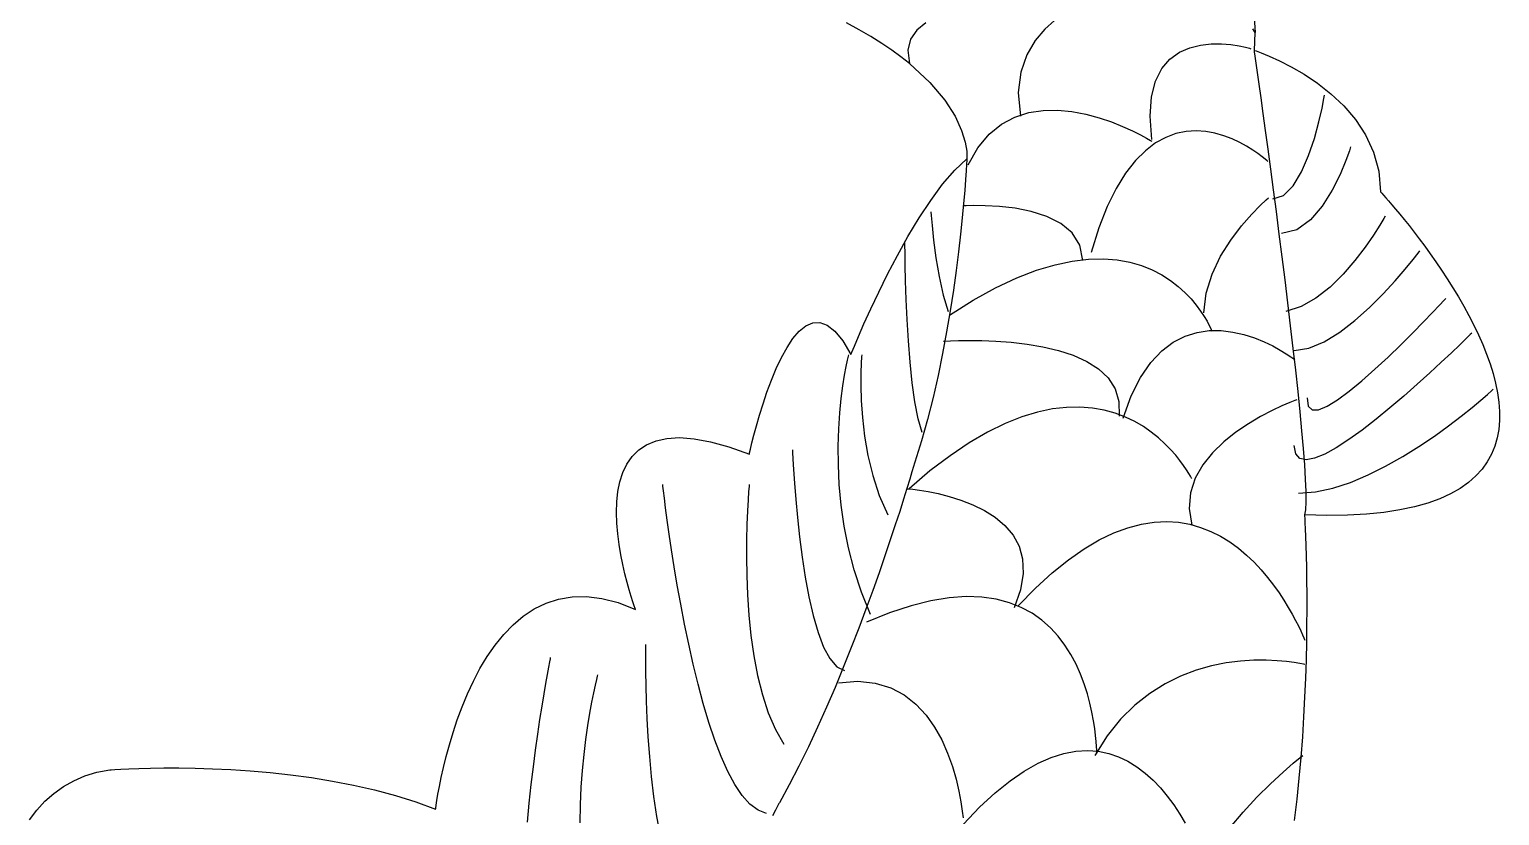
# Model space of a CAD drawing. Extents: x 40 to 170, y 25 to 272.
# Drawn here: x 98.86 to 116.42, y 148.47 to 157.85 of the extents above; entities that cross this region are included whole.
import ezdxf

# ---------------------------------------------------------------- set-up
doc = ezdxf.new("R2010")
doc.units = 0

msp = doc.modelspace()

# ---------------------------------------------------------------- linework, layer by layer
at = {"color": 250, "linetype": 'Continuous'}
for points in [[(111.3005, 158.0865), (111.273865, 158.072855), (111.203557, 158.030927), (111.103967, 157.959226), (110.989488, 157.85626), (110.874512, 157.72054), (110.773433, 157.550574), (110.700643, 157.344873), (110.670535, 157.101945), (110.6975, 156.8203)], [(109.569205, 157.931392), (109.460353, 157.844736), (109.386681, 157.736621), (109.354695, 157.604893), (109.3709, 157.4474), (109.614739, 157.222465), (109.793209, 157.011023), (109.916437, 156.818161), (109.99455, 156.648962), (110.037675, 156.508512), (110.055941, 156.401895), (110.059473, 156.334196), (110.0584, 156.3105), (110.057545, 156.293852), (110.054787, 156.245379), (110.049836, 156.167285), (110.042404, 156.061775), (110.032202, 155.931055), (110.01894, 155.777329), (110.002328, 155.602802), (109.982079, 155.409679), (109.957902, 155.200165), (109.929508, 154.976464), (109.896609, 154.740783), (109.858914, 154.495325), (109.816135, 154.242296), (109.767983, 153.983901), (109.714169, 153.722344), (109.654402, 153.45983), (109.588395, 153.198565), (109.515857, 152.940754), (109.4365, 152.6886), (109.432571, 152.674981), (109.420942, 152.635201), (109.40185, 152.570877), (109.375533, 152.483629), (109.342228, 152.375072), (109.302172, 152.246824), (109.255603, 152.100504), (109.202758, 151.937728), (109.143873, 151.760113), (109.079188, 151.569278), (109.008937, 151.36684), (108.93336, 151.154416), (108.852694, 150.933624), (108.767175, 150.706081), (108.67704, 150.473405), (108.582528, 150.237213), (108.483876, 149.999123), (108.38132, 149.760753), (108.275099, 149.523719), (108.165449, 149.289639), (108.052607, 149.060131), (107.936812, 148.836812), (107.8183, 148.6213), (107.812945, 148.61116), (107.797125, 148.5814), (107.771204, 148.533012), (107.735548, 148.466986)], [(109.3709, 157.4474), (109.270418, 157.526716), (109.160656, 157.606813), (109.041206, 157.687487), (108.91166, 157.768534), (108.771609, 157.849748), (108.620646, 157.930926)], [(109.569205, 157.931392), (109.460353, 157.844736), (109.386681, 157.736621), (109.354695, 157.604893), (109.3709, 157.4474)], [(113.489874, 157.998099), (113.4997, 157.8194), (113.493424, 157.830516), (113.473534, 157.86102)], [(113.972832, 148.409753), (114.002637, 148.662736), (114.028403, 148.913859), (114.050388, 149.162155), (114.06885, 149.406658), (114.08405, 149.6464), (114.096245, 149.880415), (114.105696, 150.107737), (114.11266, 150.327398), (114.117396, 150.538432), (114.120165, 150.739873), (114.121223, 150.930753), (114.120832, 151.110107), (114.119248, 151.276967), (114.116732, 151.430366), (114.113542, 151.569339), (114.109938, 151.692919), (114.106177, 151.800138), (114.10252, 151.890031), (114.099225, 151.96163), (114.09655, 152.013969), (114.094756, 152.046081), (114.0941, 152.057), (114.104468, 152.120491), (114.109082, 152.214634), (114.108334, 152.337035), (114.102615, 152.485304), (114.092319, 152.65705), (114.077837, 152.849881), (114.059561, 153.061405), (114.037883, 153.289231), (114.013196, 153.530969), (113.985891, 153.784225), (113.95636, 154.04661), (113.924996, 154.315731), (113.892191, 154.589197), (113.858336, 154.864617), (113.823824, 155.139599), (113.789046, 155.411753), (113.754396, 155.678685), (113.720265, 155.938006), (113.687044, 156.187323), (113.655127, 156.424246), (113.624904, 156.646382), (113.596769, 156.851341), (113.571114, 157.03673), (113.548329, 157.20016), (113.528808, 157.339237), (113.512943, 157.451571), (113.501125, 157.534771), (113.493747, 157.586444), (113.4912, 157.6042), (113.498563, 157.70925), (113.4997, 157.8194), (113.493424, 157.830516), (113.473534, 157.86102)], [(112.2652, 156.539), (112.245289, 156.818935), (112.262432, 157.050636), (112.311339, 157.238393), (112.386723, 157.386491), (112.483296, 157.499219), (112.59577, 157.580862), (112.718855, 157.63571), (112.847265, 157.668049), (112.97571, 157.682166), (113.098904, 157.682348), (113.211557, 157.672884), (113.308381, 157.658059), (113.384088, 157.642162), (113.433391, 157.62948), (113.451, 157.6243)], [(113.4912, 157.6042), (113.513174, 157.596728), (113.5747, 157.573962), (113.669187, 157.535375), (113.790043, 157.480438), (113.930675, 157.408625), (114.084492, 157.319409), (114.2449, 157.212263), (114.405308, 157.086658), (114.559125, 156.942069), (114.699757, 156.777968), (114.820613, 156.593828), (114.9151, 156.389121), (114.976626, 156.163321), (114.9986, 155.9159), (115.00282, 155.911303), (115.015116, 155.89776), (115.034938, 155.875646), (115.061739, 155.845333), (115.094971, 155.807196), (115.134085, 155.761608), (115.178534, 155.708943), (115.227769, 155.649574), (115.281242, 155.583876), (115.338404, 155.512221), (115.398708, 155.434983), (115.461606, 155.352537), (115.526549, 155.265254), (115.592989, 155.17351), (115.660378, 155.077678), (115.728168, 154.978132), (115.795811, 154.875244), (115.862758, 154.76939), (115.928462, 154.660941), (115.992373, 154.550273), (116.053945, 154.437759), (116.112629, 154.323771), (116.167876, 154.208685), (116.219138, 154.092873), (116.265869, 153.976709), (116.307518, 153.860568), (116.343538, 153.744821), (116.373381, 153.629844), (116.396499, 153.51601), (116.412343, 153.403692), (116.420366, 153.293263), (116.420019, 153.185099), (116.410753, 153.079572), (116.392022, 152.977056), (116.363277, 152.877924), (116.323969, 152.78255), (116.27355, 152.691309), (116.211472, 152.604572), (116.137188, 152.522715), (116.050148, 152.446111), (115.949806, 152.375132), (115.835611, 152.310154), (115.707017, 152.25155), (115.563476, 152.199692), (115.404438, 152.154956), (115.229356, 152.117714), (115.037682, 152.088341), (114.828868, 152.067209), (114.602365, 152.054692), (114.357625, 152.051165), (114.0941, 152.057), (114.104468, 152.120491), (114.109082, 152.214634), (114.108334, 152.337035), (114.102615, 152.485304), (114.092319, 152.65705), (114.077837, 152.849881), (114.059561, 153.061405), (114.037883, 153.289231), (114.013196, 153.530969), (113.985891, 153.784225), (113.95636, 154.04661), (113.924996, 154.315731), (113.892191, 154.589197), (113.858336, 154.864617), (113.823824, 155.139599), (113.789046, 155.411753), (113.754396, 155.678685), (113.720265, 155.938006), (113.687044, 156.187323), (113.655127, 156.424246), (113.624904, 156.646382), (113.596769, 156.851341), (113.571114, 157.03673), (113.548329, 157.20016), (113.528808, 157.339237), (113.512943, 157.451571), (113.501125, 157.534771), (113.493747, 157.586444), (113.4912, 157.6042)], [(113.7104, 155.8308), (113.840515, 155.873324), (113.955325, 155.987288), (114.05483, 156.152281), (114.139028, 156.347892), (114.20792, 156.553708), (114.261504, 156.749319), (114.299779, 156.914312), (114.322745, 157.028276), (114.3304, 157.0708)], [(110.0745, 156.2375), (110.190594, 156.441381), (110.323995, 156.601719), (110.471559, 156.72254), (110.630145, 156.807868), (110.796611, 156.86173), (110.967815, 156.888151), (111.140616, 156.891155), (111.311871, 156.874769), (111.478439, 156.843018), (111.637177, 156.799926), (111.784944, 156.749521), (111.918598, 156.695826), (112.034996, 156.642867), (112.130997, 156.594669), (112.20346, 156.555259), (112.249241, 156.528661), (112.2652, 156.5189)], [(113.652, 156.2777), (113.644086, 156.284806), (113.621057, 156.304461), (113.583983, 156.334165), (113.533936, 156.371421), (113.471984, 156.413733), (113.3992, 156.458602), (113.316653, 156.50353), (113.225413, 156.54602), (113.126551, 156.583574), (113.021138, 156.613695), (112.910243, 156.633885), (112.794938, 156.641646), (112.676292, 156.634481), (112.555376, 156.609892), (112.433261, 156.565381), (112.311016, 156.498451), (112.189713, 156.406604), (112.070421, 156.287343), (111.954211, 156.138169), (111.842154, 155.956586), (111.735319, 155.740095), (111.634778, 155.486199), (111.5416, 155.1924)], [(114.6404, 156.4508), (114.626071, 156.4064), (114.583889, 156.289347), (114.515066, 156.123857), (114.420813, 155.93415), (114.302338, 155.744443), (114.160855, 155.578953), (113.997572, 155.4619), (113.8137, 155.4175)], [(98.861699, 148.417212), (98.950319, 148.533234), (99.047353, 148.638581), (99.153075, 148.732696), (99.267759, 148.815026), (99.39168, 148.885016), (99.525111, 148.942111), (99.668326, 148.985758), (99.8216, 149.0154), (99.836688, 149.016492), (99.880697, 149.019335), (99.95175, 149.023283), (100.047968, 149.027689), (100.16747, 149.031907), (100.308379, 149.035289), (100.468815, 149.037189), (100.646899, 149.036959), (100.840752, 149.033954), (101.048495, 149.027525), (101.268248, 149.017027), (101.498134, 149.001812), (101.736273, 148.981233), (101.980785, 148.954644), (102.229792, 148.921399), (102.481415, 148.880849), (102.733775, 148.832348), (102.984992, 148.77525), (103.233188, 148.708907), (103.476484, 148.632672), (103.713, 148.5459), (103.714609, 148.558104), (103.71965, 148.59336), (103.72844, 148.649631), (103.741298, 148.72488), (103.758542, 148.817073), (103.780492, 148.924172), (103.807466, 149.044141), (103.839781, 149.174944), (103.877758, 149.314545), (103.921714, 149.460907), (103.971967, 149.611995), (104.028837, 149.765773), (104.092642, 149.920203), (104.1637, 150.07325), (104.24233, 150.222878), (104.328851, 150.36705), (104.42358, 150.50373), (104.526837, 150.630883), (104.638941, 150.746471), (104.760208, 150.848458), (104.890959, 150.934809), (105.031512, 151.003488), (105.182185, 151.052457), (105.343296, 151.079681), (105.515165, 151.083123), (105.698109, 151.060748), (105.892448, 151.010519), (106.0985, 150.9304), (106.094715, 150.940848), (106.084178, 150.970993), (106.068116, 151.019038), (106.047756, 151.083187), (106.024326, 151.161642), (105.999052, 151.252606), (105.973161, 151.354283), (105.947881, 151.464875), (105.924438, 151.582585), (105.90406, 151.705616), (105.887974, 151.832171), (105.877407, 151.960454), (105.873586, 152.088667), (105.877737, 152.215012), (105.891089, 152.337694), (105.914869, 152.454915), (105.950302, 152.564879), (105.998617, 152.665787), (106.06104, 152.755843), (106.138799, 152.83325), (106.23312, 152.896211), (106.345232, 152.942929), (106.47636, 152.971607), (106.627731, 152.980448), (106.800574, 152.967655), (106.996115, 152.93143), (107.215582, 152.869978), (107.4602, 152.7815), (107.463778, 152.797896), (107.474345, 152.844344), (107.491654, 152.916736), (107.515457, 153.010965), (107.545504, 153.122922), (107.581548, 153.248499), (107.623341, 153.383589), (107.670634, 153.524082), (107.723178, 153.665872), (107.780727, 153.80485), (107.843031, 153.936907), (107.909842, 154.057936), (107.980912, 154.163829), (108.055993, 154.250478), (108.134836, 154.313774), (108.217193, 154.34961), (108.302816, 154.353877), (108.391456, 154.322468), (108.482866, 154.251274), (108.576796, 154.136187), (108.673, 153.9731), (108.683563, 153.999252), (108.714178, 154.073331), (108.763231, 154.18877), (108.829108, 154.339004), (108.910198, 154.517467), (109.004887, 154.717592), (109.111563, 154.932812), (109.22861, 155.156564), (109.354418, 155.382279), (109.487373, 155.603392), (109.625862, 155.813336), (109.768271, 156.005547), (109.912988, 156.173457), (110.0584, 156.3105), (110.057545, 156.293852), (110.054787, 156.245379), (110.049836, 156.167285), (110.042404, 156.061775), (110.032202, 155.931055), (110.01894, 155.777329), (110.002328, 155.602802), (109.982079, 155.409679), (109.957902, 155.200165), (109.929508, 154.976464), (109.896609, 154.740783), (109.858914, 154.495325), (109.816135, 154.242296), (109.767983, 153.983901), (109.714169, 153.722344), (109.654402, 153.45983), (109.588395, 153.198565), (109.515857, 152.940754), (109.4365, 152.6886), (109.432571, 152.674981), (109.420942, 152.635201), (109.40185, 152.570877), (109.375533, 152.483629), (109.342228, 152.375072), (109.302172, 152.246824), (109.255603, 152.100504), (109.202758, 151.937728), (109.143873, 151.760113), (109.079188, 151.569278), (109.008937, 151.36684), (108.93336, 151.154416), (108.852694, 150.933624), (108.767175, 150.706081), (108.67704, 150.473405), (108.582528, 150.237213), (108.483876, 149.999123), (108.38132, 149.760753), (108.275099, 149.523719), (108.165449, 149.289639), (108.052607, 149.060131), (107.936812, 148.836812), (107.8183, 148.6213), (107.812945, 148.61116), (107.797125, 148.5814), (107.771204, 148.533012), (107.735548, 148.466986)], [(111.4411, 155.0959), (111.40796, 155.279572), (111.317091, 155.425632), (111.181322, 155.538319), (111.013482, 155.621872), (110.826399, 155.680531), (110.632901, 155.718535), (110.445818, 155.740123), (110.277978, 155.749534), (110.142209, 155.751008), (110.05134, 155.748784), (110.0182, 155.7471)], [(112.8882, 154.4688), (112.914668, 154.706521), (112.985601, 154.93411), (113.088296, 155.146804), (113.210048, 155.339841), (113.338152, 155.508459), (113.459904, 155.647896), (113.562599, 155.75339), (113.633532, 155.820179), (113.66, 155.8435)], [(109.6288, 155.6758), (109.63211, 155.631665), (109.642645, 155.512516), (109.66131, 155.338237), (109.689012, 155.128712), (109.726657, 154.903825), (109.775151, 154.683459), (109.8354, 154.4875)], [(115.0537, 155.6241), (115.037168, 155.595064), (114.989637, 155.51581), (114.914207, 155.398118), (114.813978, 155.253767), (114.69205, 155.094538), (114.551522, 154.932209), (114.395493, 154.778561), (114.227063, 154.645374), (114.049332, 154.544427), (113.8654, 154.4875)], [(109.5254, 153.0408), (109.477935, 153.204933), (109.43836, 153.406554), (109.405959, 153.635797), (109.380015, 153.882796), (109.359809, 154.137686), (109.344625, 154.3906), (109.333745, 154.631672), (109.326452, 154.851037), (109.322028, 155.038828), (109.319756, 155.18518), (109.31892, 155.280226), (109.3188, 155.3141)], [(109.8494, 154.4447), (110.133439, 154.622504), (110.401206, 154.769441), (110.653099, 154.88752), (110.889517, 154.978751), (111.110857, 155.045144), (111.317518, 155.088708), (111.509898, 155.111452), (111.688395, 155.115387), (111.853408, 155.102523), (112.005334, 155.074868), (112.144573, 155.034433), (112.271522, 154.983227), (112.38658, 154.923259), (112.490144, 154.856541), (112.582614, 154.78508), (112.664386, 154.710887), (112.735861, 154.635972), (112.797435, 154.562344), (112.849507, 154.492013), (112.892475, 154.426988), (112.926738, 154.369279), (112.952694, 154.320897), (112.970741, 154.283849), (112.981277, 154.260147), (112.9847, 154.2518)], [(113.9687, 154.0225), (114.143341, 154.050176), (114.325667, 154.126063), (114.510553, 154.239447), (114.692877, 154.379615), (114.867515, 154.535853), (115.029342, 154.697447), (115.173236, 154.853685), (115.294072, 154.993853), (115.386727, 155.107237), (115.446078, 155.183124), (115.467, 155.2108)], [(114.1237, 153.4542), (114.133747, 153.356852), (114.179897, 153.312408), (114.257077, 153.314435), (114.360217, 153.356498), (114.484247, 153.432166), (114.624095, 153.535005), (114.77469, 153.658581), (114.930962, 153.796463), (115.087841, 153.942215), (115.240254, 154.089406), (115.383131, 154.231602), (115.511402, 154.36237), (115.619995, 154.475277), (115.703839, 154.56389), (115.757865, 154.621775), (115.777, 154.6425)], [(111.9235, 153.2147), (112.021961, 153.480066), (112.133186, 153.699712), (112.255109, 153.877225), (112.385661, 154.016191), (112.522774, 154.120199), (112.664382, 154.192833), (112.808416, 154.237681), (112.95281, 154.25833), (113.095494, 154.258366), (113.234403, 154.241376), (113.367468, 154.210947), (113.492621, 154.170665), (113.607796, 154.124117), (113.710924, 154.074889), (113.799938, 154.02657), (113.87277, 153.982744), (113.927353, 153.947), (113.961619, 153.922923), (113.9735, 153.9141)], [(116.087, 154.2291), (116.070014, 154.212227), (116.021527, 154.164531), (115.945245, 154.090395), (115.844873, 153.994205), (115.724119, 153.880343), (115.586687, 153.753193), (115.436284, 153.61714), (115.276617, 153.476568), (115.11139, 153.33586), (114.94431, 153.1994), (114.779083, 153.071573), (114.619416, 152.956763), (114.469013, 152.859352), (114.331581, 152.783726), (114.210827, 152.734269), (114.110455, 152.715363), (114.034173, 152.731394), (113.985686, 152.786745), (113.9687, 152.8858)], [(109.777, 154.1312), (109.799106, 154.132668), (109.861712, 154.135931), (109.959251, 154.139283), (110.086156, 154.141014), (110.236861, 154.139417), (110.405798, 154.132783), (110.587401, 154.119403), (110.776102, 154.09757), (110.966335, 154.065576), (111.152532, 154.021711), (111.329127, 153.964268), (111.490553, 153.891538), (111.631243, 153.801813), (111.745629, 153.693386), (111.828145, 153.564546), (111.873225, 153.413587), (111.8753, 153.2388)], [(108.9054, 150.8709), (108.797839, 151.136031), (108.710973, 151.401225), (108.642971, 151.664399), (108.592004, 151.923471), (108.556242, 152.17636), (108.533856, 152.420983), (108.523015, 152.655258), (108.52189, 152.877102), (108.528652, 153.084435), (108.541471, 153.275173), (108.558517, 153.447234), (108.57796, 153.598537), (108.597972, 153.726999), (108.616721, 153.830539), (108.632378, 153.907074), (108.643115, 153.954521), (108.6471, 153.9708)], [(108.8021, 153.9708), (108.800005, 153.944908), (108.795581, 153.871271), (108.791625, 153.755944), (108.790929, 153.604983), (108.796289, 153.424444), (108.810498, 153.220383), (108.836352, 152.998855), (108.876645, 152.765917), (108.934171, 152.527625), (109.011724, 152.290034), (109.1121, 152.0592)], [(114.0204, 152.3175), (114.221039, 152.333299), (114.428294, 152.377755), (114.639134, 152.44646), (114.850528, 152.535005), (115.059444, 152.638981), (115.262851, 152.75398), (115.457717, 152.875592), (115.641011, 152.999408), (115.809701, 153.12102), (115.960756, 153.236019), (116.091144, 153.339995), (116.197834, 153.42854), (116.277794, 153.497245), (116.327993, 153.541701), (116.3454, 153.5575)], [(112.7435, 152.4912), (112.739698, 152.498581), (112.728216, 152.519606), (112.708943, 152.552602), (112.681766, 152.595894), (112.646573, 152.647808), (112.603253, 152.70667), (112.551692, 152.770805), (112.49178, 152.838539), (112.423404, 152.908198), (112.346451, 152.978107), (112.26081, 153.046592), (112.166369, 153.11198), (112.063016, 153.172594), (111.950637, 153.226763), (111.829123, 153.27281), (111.698359, 153.309061), (111.558235, 153.333843), (111.408638, 153.345481), (111.249456, 153.342301), (111.080577, 153.322629), (110.901889, 153.284789), (110.71328, 153.227108), (110.514637, 153.147912), (110.305849, 153.045527), (110.086803, 152.918277), (109.857388, 152.764489), (109.617491, 152.582488), (109.367, 152.3706)], [(113.9977, 153.4318), (113.975647, 153.423714), (113.914303, 153.399595), (113.820894, 153.359656), (113.702646, 153.304106), (113.566783, 153.233156), (113.42053, 153.147017), (113.271113, 153.0459), (113.125756, 152.930016), (112.991685, 152.799575), (112.876126, 152.654788), (112.786302, 152.495867), (112.72944, 152.323021), (112.712764, 152.136462), (112.7435, 151.9364)], [(107.9754, 152.8342), (107.976687, 152.805743), (107.980852, 152.725214), (107.988348, 152.599881), (107.999628, 152.437008), (108.015147, 152.243861), (108.035359, 152.027707), (108.060717, 151.79581), (108.091675, 151.555438), (108.128687, 151.313854), (108.172207, 151.078326), (108.222688, 150.856119), (108.280584, 150.654498), (108.34635, 150.480731), (108.420439, 150.342081), (108.503304, 150.245816), (108.5954, 150.1992)], [(107.6655, 148.4942), (107.564316, 148.531877), (107.467437, 148.60402), (107.374865, 148.707423), (107.2866, 148.838879), (107.20264, 148.995181), (107.122986, 149.173122), (107.047638, 149.369496), (106.976596, 149.581096), (106.90986, 149.804716), (106.84743, 150.037148), (106.789306, 150.275187), (106.735488, 150.515625), (106.685975, 150.755256), (106.640768, 150.990872), (106.599866, 151.219268), (106.56327, 151.437237), (106.53098, 151.641572), (106.502995, 151.829066), (106.479316, 151.996512), (106.459942, 152.140705), (106.444874, 152.258436), (106.43411, 152.346501), (106.427653, 152.401691), (106.4255, 152.4208)], [(107.4588, 152.4208), (107.456865, 152.398969), (107.4519, 152.336253), (107.445168, 152.236815), (107.437931, 152.10482), (107.431451, 151.944432), (107.426989, 151.759815), (107.425809, 151.555134), (107.429171, 151.334552), (107.438338, 151.102234), (107.454572, 150.862345), (107.479136, 150.619048), (107.51329, 150.376507), (107.558298, 150.138887), (107.61542, 149.910352), (107.68592, 149.695067), (107.77106, 149.497195), (107.8721, 149.3209)], [(109.3429, 152.3706), (109.361304, 152.369132), (109.413021, 152.363864), (109.492807, 152.353501), (109.595421, 152.336746), (109.715618, 152.312303), (109.848157, 152.278876), (109.987793, 152.235169), (110.129285, 152.179887), (110.267388, 152.111733), (110.396861, 152.029411), (110.51246, 151.931626), (110.608942, 151.817081), (110.681065, 151.68448), (110.723585, 151.532527), (110.731259, 151.359927), (110.698845, 151.165383), (110.6211, 150.9476)], [(110.6694, 150.9717), (110.876562, 151.18295), (111.077097, 151.365948), (111.27102, 151.522076), (111.458347, 151.652714), (111.639094, 151.759243), (111.813278, 151.843046), (111.980914, 151.905502), (112.142019, 151.947994), (112.296609, 151.971902), (112.4447, 151.978608), (112.586307, 151.969493), (112.721448, 151.945937), (112.850139, 151.909323), (112.972394, 151.861031), (113.088231, 151.802442), (113.197666, 151.734939), (113.300714, 151.659901), (113.397393, 151.57871), (113.487717, 151.492747), (113.571703, 151.403394), (113.649367, 151.312031), (113.720726, 151.220041), (113.785795, 151.128803), (113.84459, 151.039699), (113.897128, 150.954111), (113.943425, 150.873419), (113.983497, 150.799005), (114.017359, 150.73225), (114.045029, 150.674535), (114.066522, 150.627242), (114.081854, 150.59175), (114.091041, 150.569443), (114.0941, 150.5617)], [(111.61, 149.2111), (111.609887, 149.220717), (111.609098, 149.248461), (111.606956, 149.292669), (111.602785, 149.351682), (111.595908, 149.423837), (111.585649, 149.507473), (111.571332, 149.600929), (111.55228, 149.702544), (111.527816, 149.810655), (111.497265, 149.923602), (111.459949, 150.039724), (111.415193, 150.157359), (111.362321, 150.274845), (111.300654, 150.390522), (111.229519, 150.502728), (111.148236, 150.609801), (111.056132, 150.710081), (110.952528, 150.801906), (110.836749, 150.883614), (110.708118, 150.953545), (110.565959, 151.010036), (110.409595, 151.051427), (110.23835, 151.076057), (110.051548, 151.082263), (109.848512, 151.068385), (109.628565, 151.03276), (109.391032, 150.973729), (109.135236, 150.88963), (108.8605, 150.7788)], [(106.2188, 150.5092), (106.218483, 150.48676), (106.217985, 150.422424), (106.217984, 150.320664), (106.219158, 150.185958), (106.222185, 150.022777), (106.227742, 149.835597), (106.236508, 149.628893), (106.249162, 149.407138), (106.26638, 149.174808), (106.288841, 148.936376), (106.317223, 148.696317), (106.352204, 148.459105), (106.394462, 148.229215), (106.444676, 148.011122), (106.503522, 147.809298), (106.57168, 147.62822), (106.649827, 147.472362), (106.738641, 147.346197), (106.8388, 147.2542)], [(105.0821, 150.3542), (105.079454, 150.340903), (105.071896, 150.302018), (105.059999, 150.239054), (105.044335, 150.15352), (105.025477, 150.046925), (105.003997, 149.920777), (104.980467, 149.776585), (104.95546, 149.615859), (104.929547, 149.440106), (104.903301, 149.250837), (104.877295, 149.049559), (104.852101, 148.837782), (104.82829, 148.617014), (104.806436, 148.388764)], [(114.0941, 150.2723), (114.079118, 150.275699), (114.035874, 150.284309), (113.966925, 150.295748), (113.874827, 150.307633), (113.762135, 150.317582), (113.631404, 150.323215), (113.48519, 150.322148), (113.32605, 150.311999), (113.156538, 150.290387), (112.97921, 150.25493), (112.796622, 150.203246), (112.61133, 150.132952), (112.425889, 150.041667), (112.242854, 149.927008), (112.064783, 149.786594), (111.894229, 149.618043), (111.73375, 149.418972), (111.5859, 149.187)], [(105.440801, 148.381516), (105.443838, 148.59755), (105.453331, 148.807126), (105.468117, 149.008359), (105.487029, 149.199368), (105.5089, 149.378267), (105.532565, 149.543173), (105.556858, 149.692203), (105.580612, 149.823473), (105.602663, 149.9351), (105.621842, 150.0252), (105.636986, 150.091889), (105.646927, 150.133283), (105.6505, 150.1475)], [(108.5229, 150.0552), (108.756474, 150.0723), (108.964483, 150.050255), (109.1484, 149.993984), (109.309697, 149.908405), (109.449847, 149.798439), (109.570323, 149.669002), (109.672596, 149.525015), (109.758141, 149.371397), (109.828429, 149.213065), (109.884933, 149.054939), (109.929125, 148.901937), (109.962478, 148.758979), (109.986465, 148.630984), (110.002558, 148.522869), (110.01223, 148.439554)], [(110.0182, 148.367), (110.210361, 148.567021), (110.395351, 148.738158), (110.573258, 148.881823), (110.744171, 148.999424), (110.908176, 149.092373), (111.065364, 149.162079), (111.215822, 149.209953), (111.359639, 149.237403), (111.496903, 149.245842), (111.627701, 149.236678), (111.752124, 149.211321), (111.870258, 149.171183), (111.982193, 149.117673), (112.088016, 149.0522), (112.187816, 148.976176), (112.281681, 148.89101), (112.3697, 148.798113), (112.451961, 148.698893), (112.528552, 148.594763), (112.599561, 148.487131), (112.665077, 148.377408)], [(112.9365, 147.7881), (112.979951, 147.956205), (113.072893, 148.137336), (113.202592, 148.324257), (113.356314, 148.509732), (113.521325, 148.686525), (113.68489, 148.8474), (113.834274, 148.985121), (113.956743, 149.092452), (114.039563, 149.162157), (114.07, 149.187)]]:
    msp.add_lwpolyline(points, dxfattribs=at)

doc.saveas('drawing.dxf')
